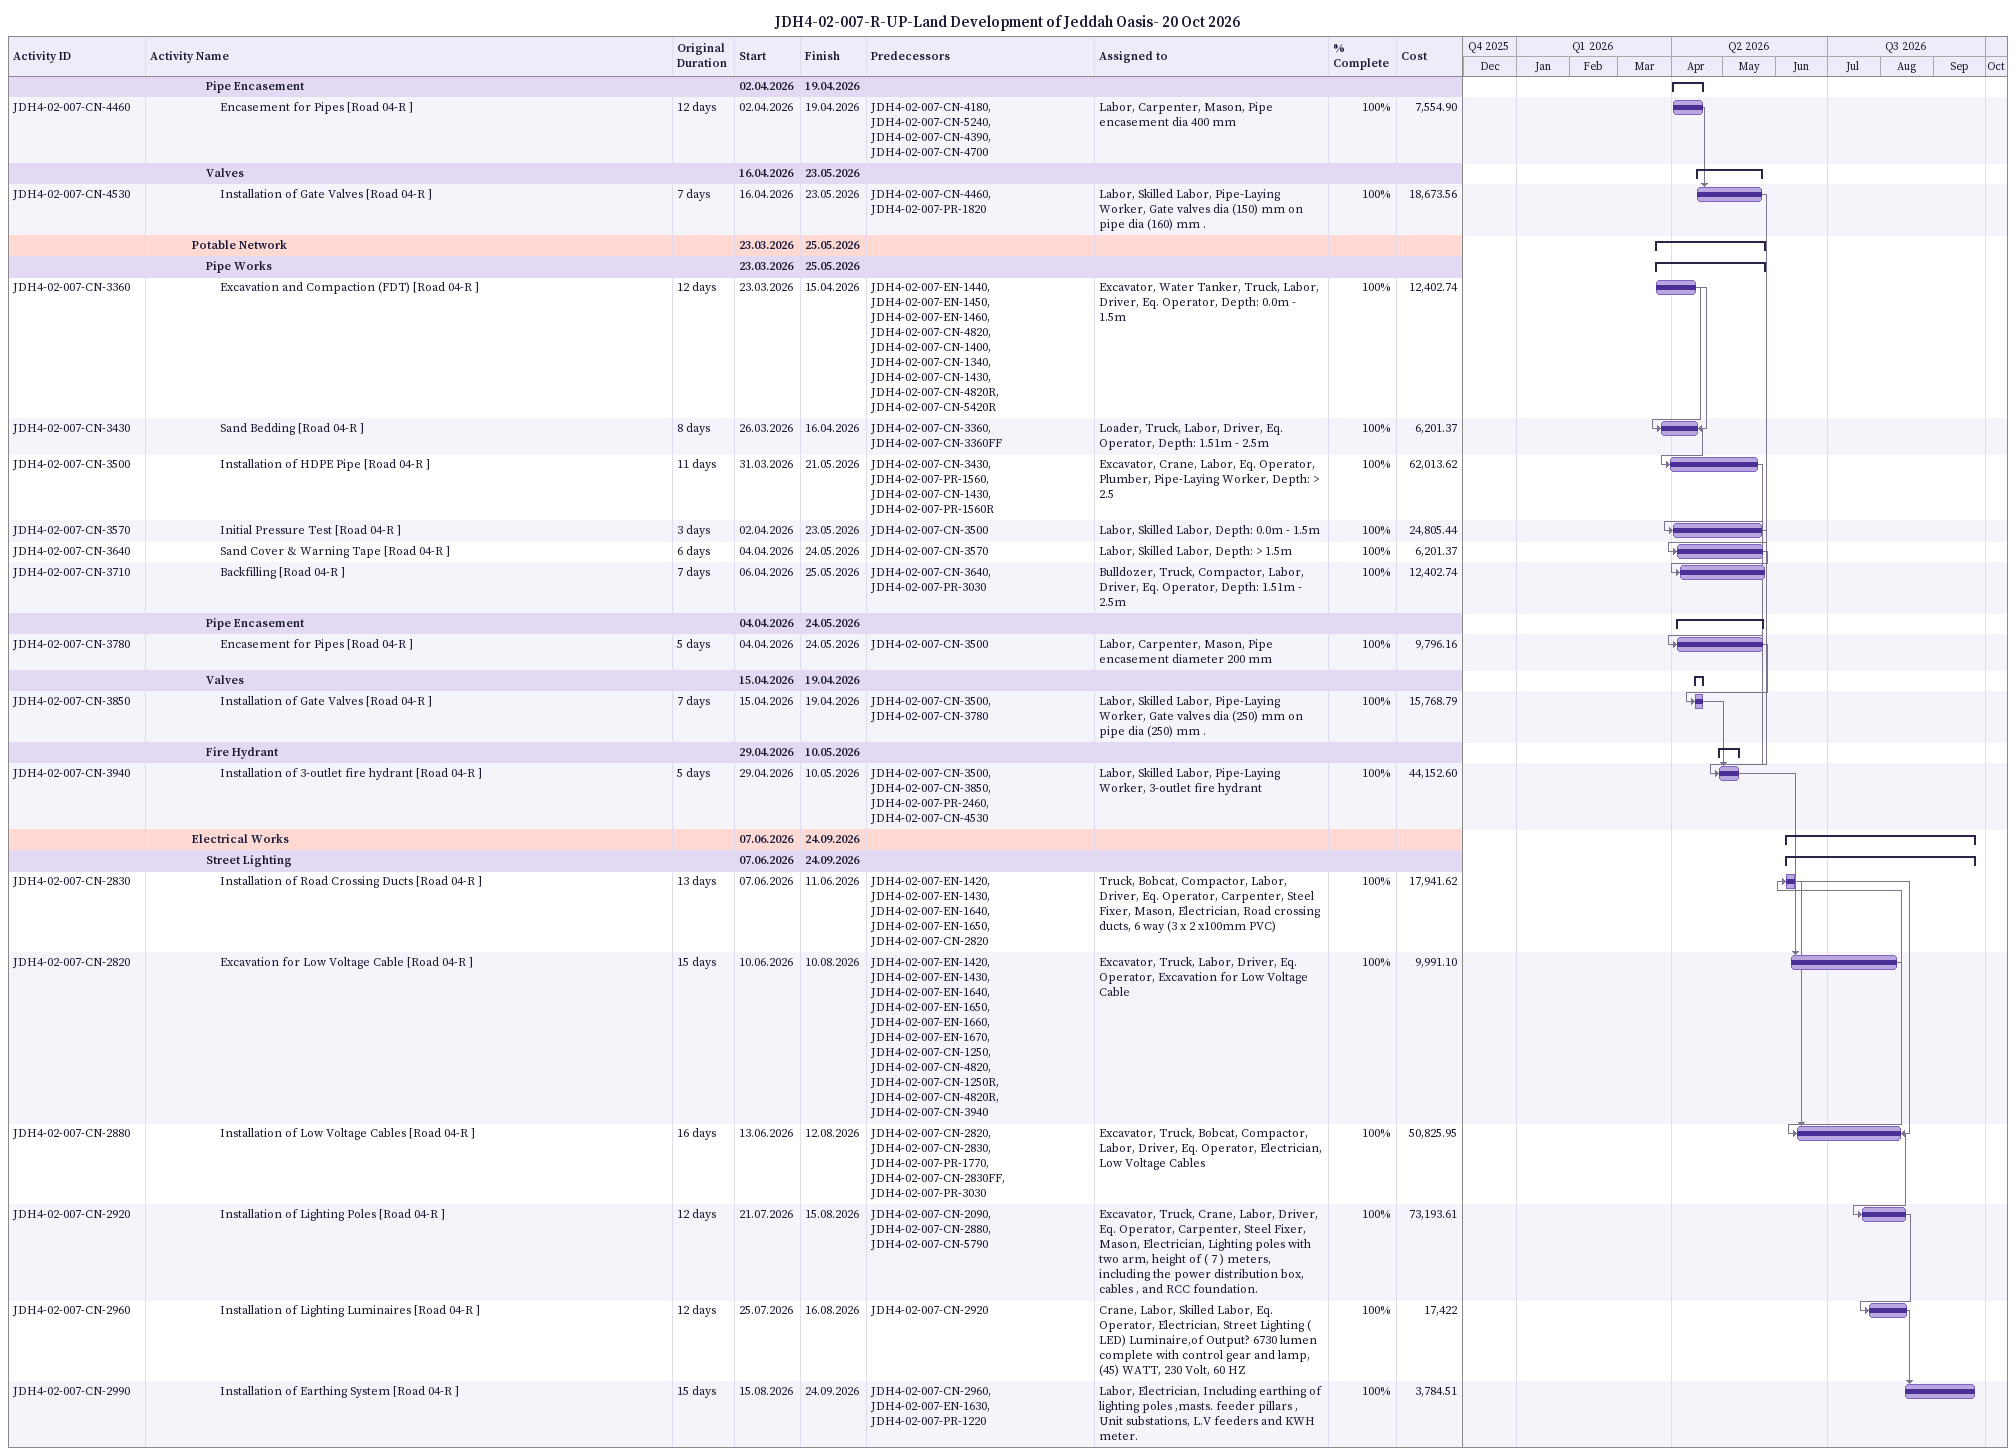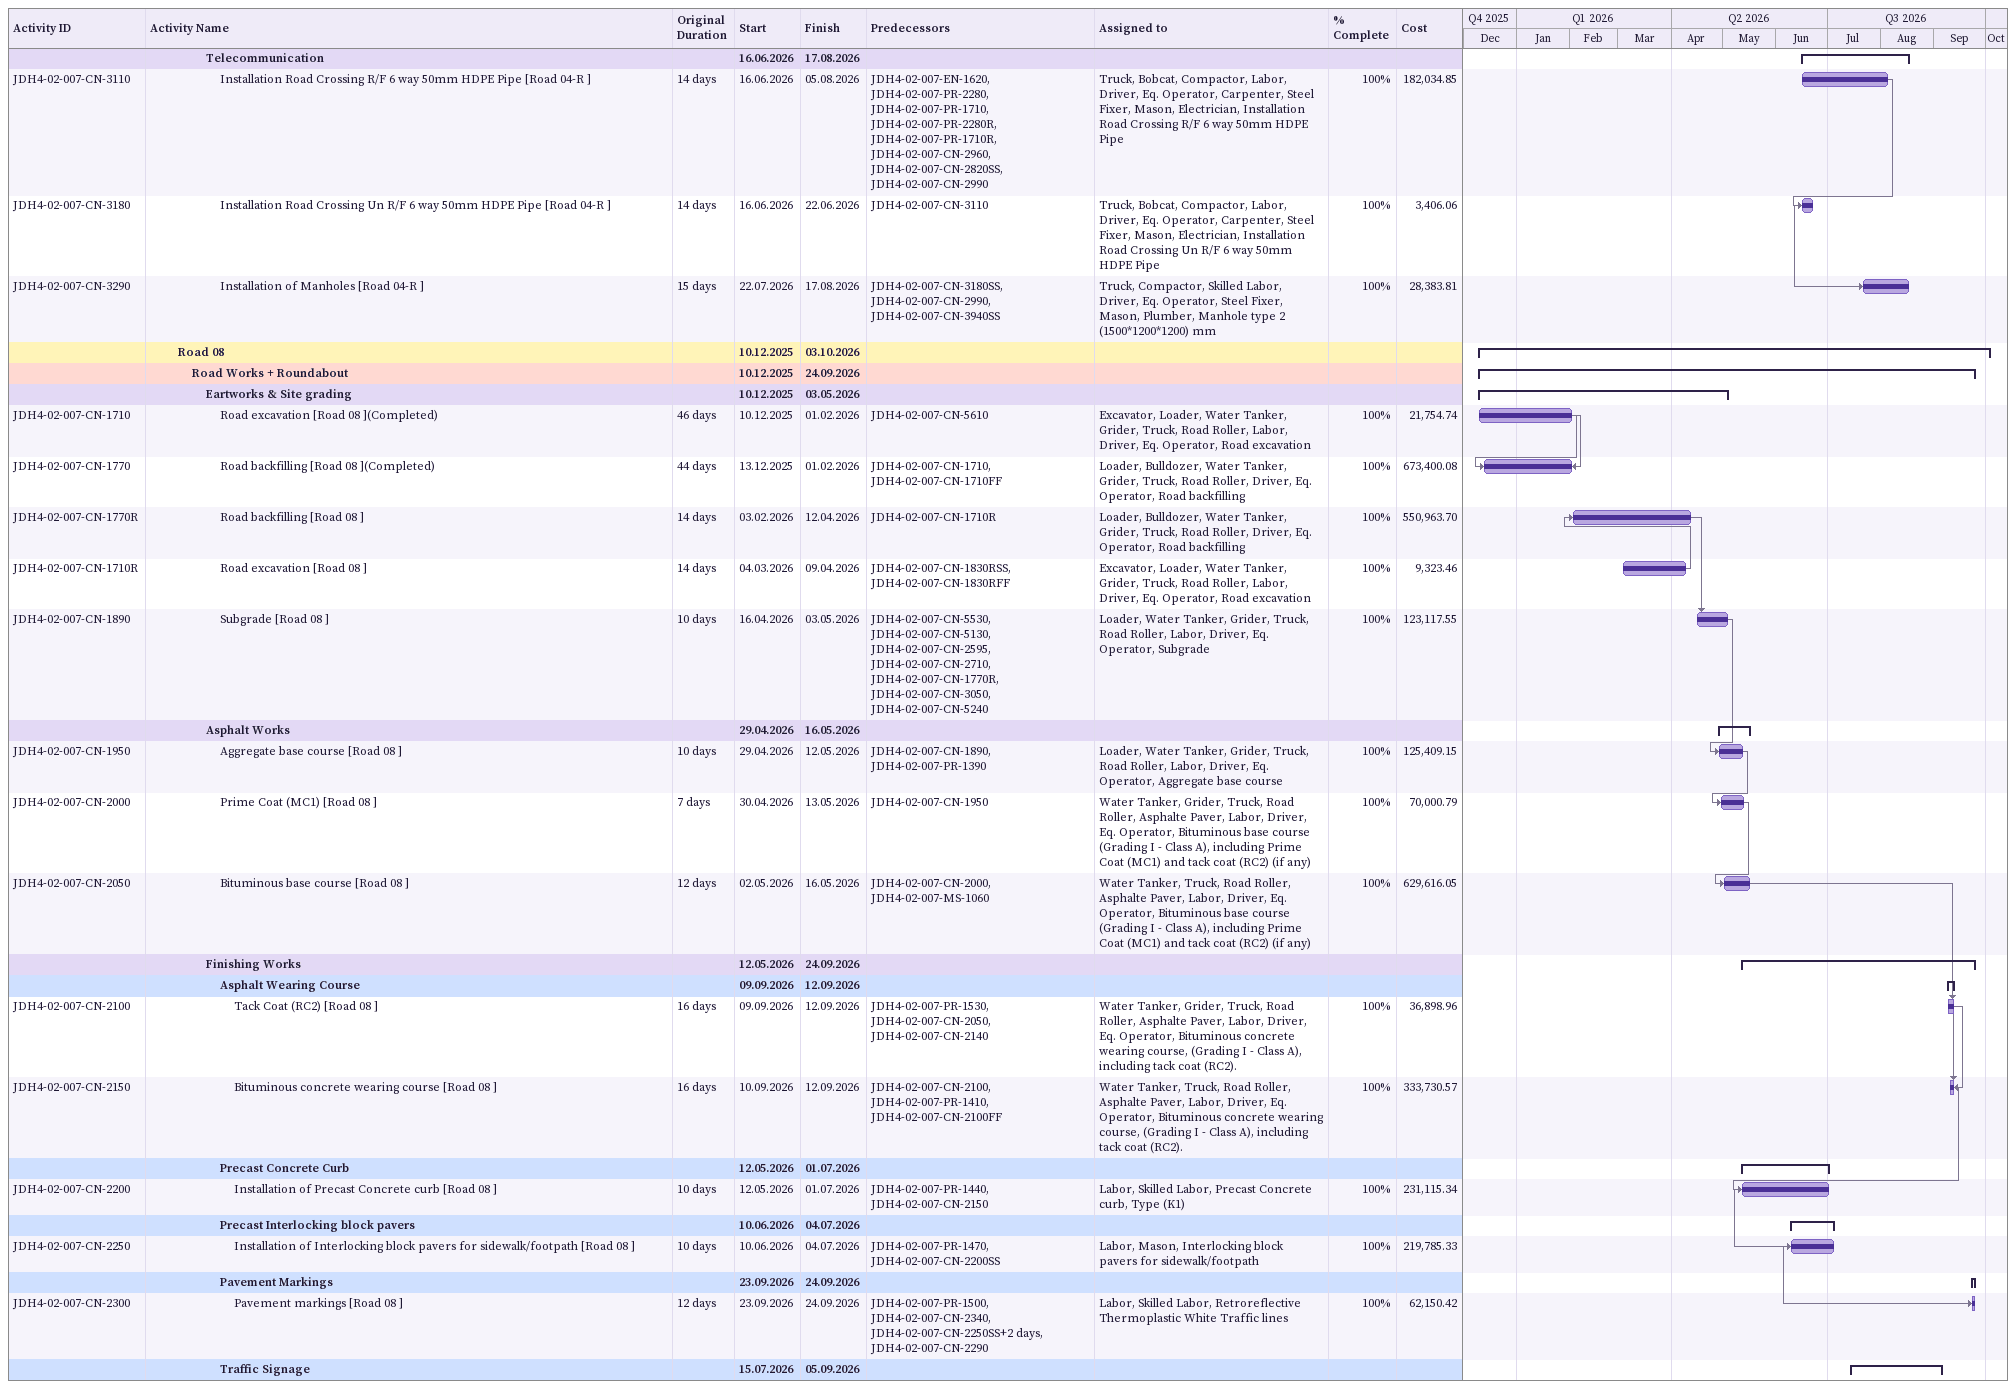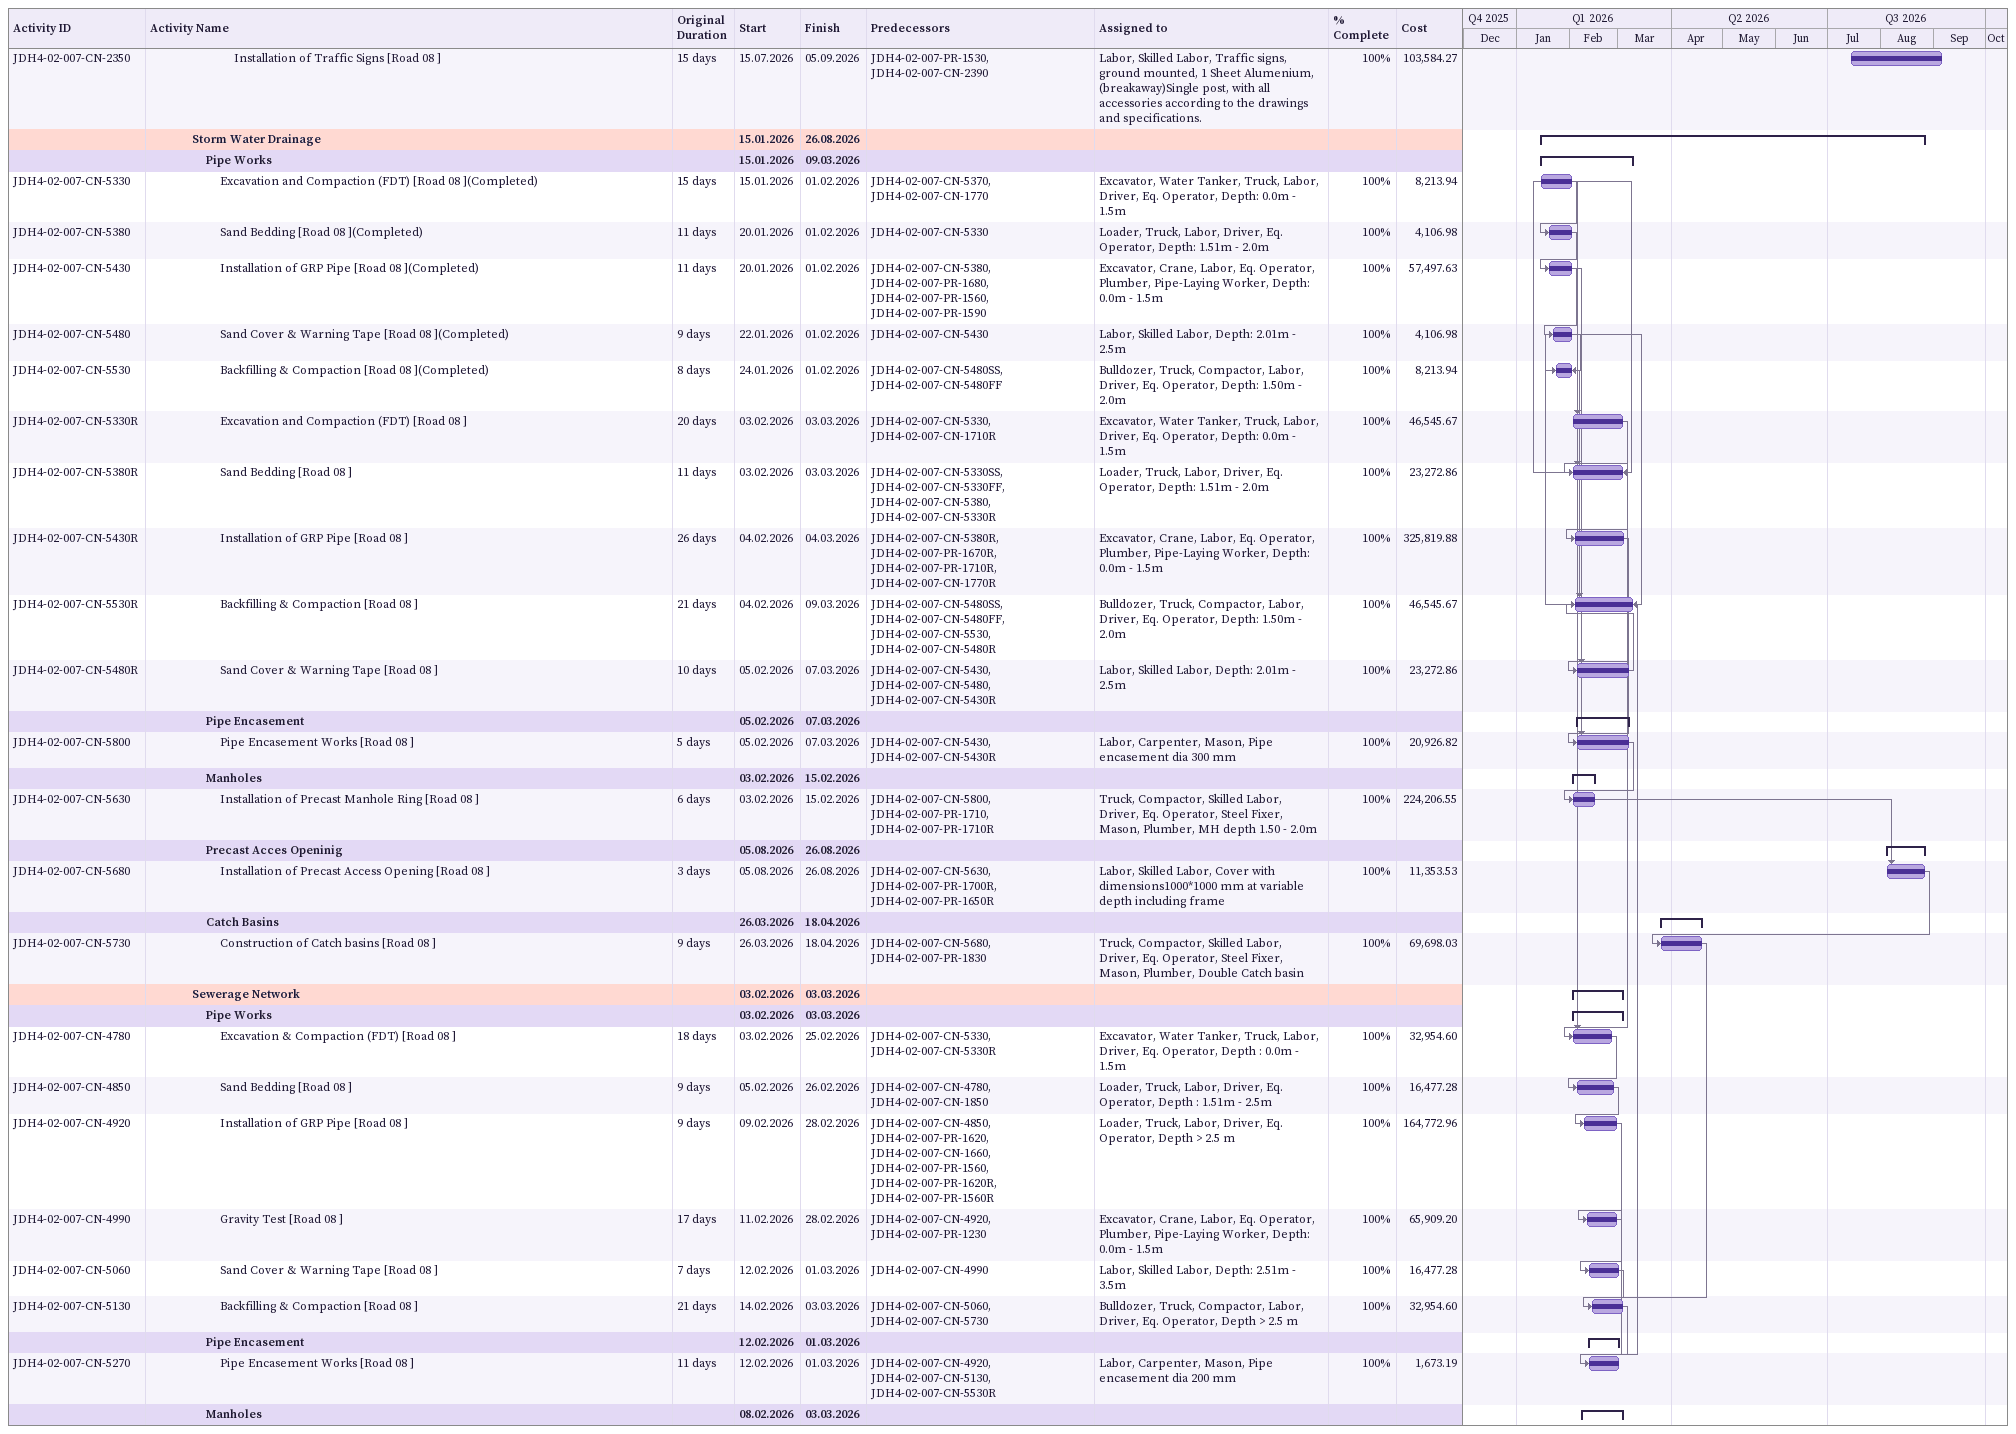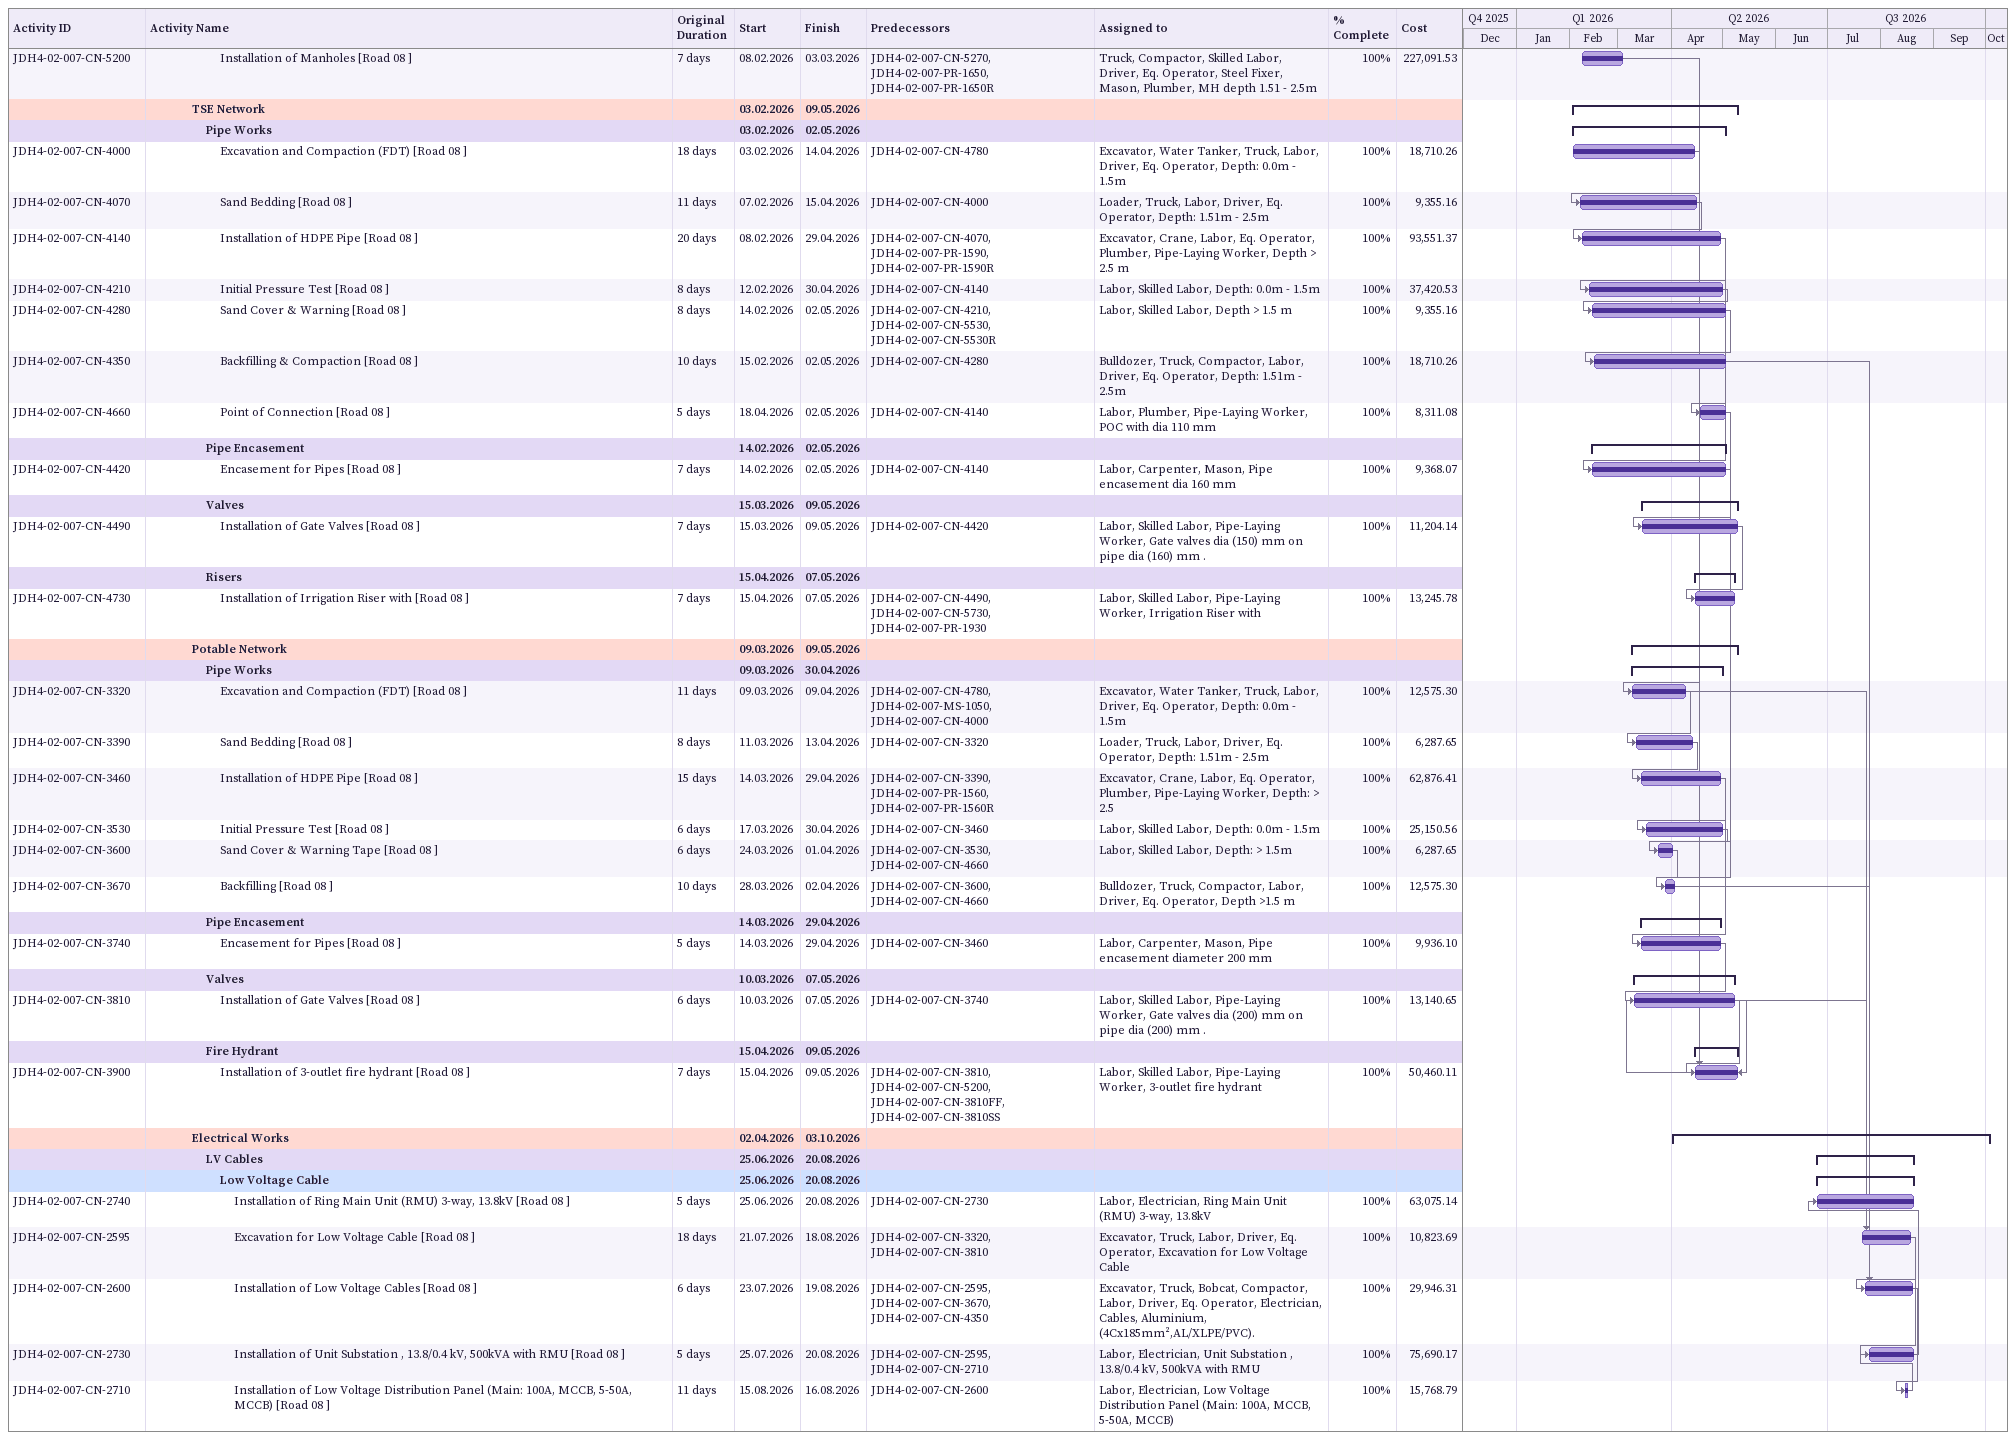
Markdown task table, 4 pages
JDH4-02-007-R-UP-Land Development of Jeddah Oasis- 20 Oct 2026

| ID | Level | Task | Original duration | Start | Finish | Predecessors | Resources | % complete | Cost |
|---|---|---|---|---|---|---|---|---|---|
|  | 5 | **Pipe Encasement** |  | 2026-04-02 | 2026-04-19 |  |  |  |  |
| JDH4-02-007-CN-4460 | 6 | Encasement for Pipes [Road 04-R ] | 12d | 2026-04-02 | 2026-04-19 | JDH4-02-007-CN-4180, JDH4-02-007-CN-5240, JDH4-02-007-CN-4390, JDH4-02-007-CN-4700 | Labor, Carpenter, Mason, Pipe encasement dia 400 mm | 100 | 7554.90 |
|  | 5 | **Valves** |  | 2026-04-16 | 2026-05-23 |  |  |  |  |
| JDH4-02-007-CN-4530 | 6 | Installation of Gate Valves [Road 04-R ] | 7d | 2026-04-16 | 2026-05-23 | JDH4-02-007-CN-4460, JDH4-02-007-PR-1820 | Labor, Skilled Labor, Pipe-Laying Worker, Gate valves dia (150) mm on pipe dia (160) mm . | 100 | 18673.56 |
|  | 4 | **Potable Network** |  | 2026-03-23 | 2026-05-25 |  |  |  |  |
|  | 5 | **Pipe Works** |  | 2026-03-23 | 2026-05-25 |  |  |  |  |
| JDH4-02-007-CN-3360 | 6 | Excavation and Compaction (FDT) [Road 04-R ] | 12d | 2026-03-23 | 2026-04-15 | JDH4-02-007-EN-1440, JDH4-02-007-EN-1450, JDH4-02-007-EN-1460, JDH4-02-007-CN-4820, JDH4-02-007-CN-1400, JDH4-02-007-CN-1340, JDH4-02-007-CN-1430, JDH4-02-007-CN-4820R, JDH4-02-007-CN-5420R | Excavator, Water Tanker, Truck, Labor, Driver, Eq. Operator, Depth: 0.0m - 1.5m | 100 | 12402.74 |
| JDH4-02-007-CN-3430 | 6 | Sand Bedding [Road 04-R ] | 8d | 2026-03-26 | 2026-04-16 | JDH4-02-007-CN-3360, JDH4-02-007-CN-3360FF | Loader, Truck, Labor, Driver, Eq. Operator, Depth: 1.51m - 2.5m | 100 | 6201.37 |
| JDH4-02-007-CN-3500 | 6 | Installation of HDPE Pipe [Road 04-R ] | 11d | 2026-03-31 | 2026-05-21 | JDH4-02-007-CN-3430, JDH4-02-007-PR-1560, JDH4-02-007-CN-1430, JDH4-02-007-PR-1560R | Excavator, Crane, Labor, Eq. Operator, Plumber, Pipe-Laying Worker, Depth: > 2.5 | 100 | 62013.62 |
| JDH4-02-007-CN-3570 | 6 | Initial Pressure Test [Road 04-R ] | 3d | 2026-04-02 | 2026-05-23 | JDH4-02-007-CN-3500 | Labor, Skilled Labor, Depth: 0.0m - 1.5m | 100 | 24805.44 |
| JDH4-02-007-CN-3640 | 6 | Sand Cover & Warning Tape [Road 04-R ] | 6d | 2026-04-04 | 2026-05-24 | JDH4-02-007-CN-3570 | Labor, Skilled Labor, Depth: > 1.5m | 100 | 6201.37 |
| JDH4-02-007-CN-3710 | 6 | Backfilling [Road 04-R ] | 7d | 2026-04-06 | 2026-05-25 | JDH4-02-007-CN-3640, JDH4-02-007-PR-3030 | Bulldozer, Truck, Compactor, Labor, Driver, Eq. Operator, Depth: 1.51m - 2.5m | 100 | 12402.74 |
|  | 5 | **Pipe Encasement** |  | 2026-04-04 | 2026-05-24 |  |  |  |  |
| JDH4-02-007-CN-3780 | 6 | Encasement for Pipes [Road 04-R ] | 5d | 2026-04-04 | 2026-05-24 | JDH4-02-007-CN-3500 | Labor, Carpenter, Mason, Pipe encasement diameter 200 mm | 100 | 9796.16 |
|  | 5 | **Valves** |  | 2026-04-15 | 2026-04-19 |  |  |  |  |
| JDH4-02-007-CN-3850 | 6 | Installation of Gate Valves [Road 04-R ] | 7d | 2026-04-15 | 2026-04-19 | JDH4-02-007-CN-3500, JDH4-02-007-CN-3780 | Labor, Skilled Labor, Pipe-Laying Worker, Gate valves dia (250) mm on pipe dia (250) mm . | 100 | 15768.79 |
|  | 5 | **Fire Hydrant** |  | 2026-04-29 | 2026-05-10 |  |  |  |  |
| JDH4-02-007-CN-3940 | 6 | Installation of 3-outlet fire hydrant [Road 04-R ] | 5d | 2026-04-29 | 2026-05-10 | JDH4-02-007-CN-3500, JDH4-02-007-CN-3850, JDH4-02-007-PR-2460, JDH4-02-007-CN-4530 | Labor, Skilled Labor, Pipe-Laying Worker, 3-outlet fire hydrant | 100 | 44152.60 |
|  | 4 | **Electrical Works** |  | 2026-06-07 | 2026-09-24 |  |  |  |  |
|  | 5 | **Street Lighting** |  | 2026-06-07 | 2026-09-24 |  |  |  |  |
| JDH4-02-007-CN-2830 | 6 | Installation of Road Crossing Ducts [Road 04-R ] | 13d | 2026-06-07 | 2026-06-11 | JDH4-02-007-EN-1420, JDH4-02-007-EN-1430, JDH4-02-007-EN-1640, JDH4-02-007-EN-1650, JDH4-02-007-CN-2820 | Truck, Bobcat, Compactor, Labor, Driver, Eq. Operator, Carpenter, Steel Fixer, Mason, Electrician, Road crossing ducts, 6 way (3 x 2 x100mm PVC) | 100 | 17941.62 |
| JDH4-02-007-CN-2820 | 6 | Excavation for Low Voltage Cable [Road 04-R ] | 15d | 2026-06-10 | 2026-08-10 | JDH4-02-007-EN-1420, JDH4-02-007-EN-1430, JDH4-02-007-EN-1640, JDH4-02-007-EN-1650, JDH4-02-007-EN-1660, JDH4-02-007-EN-1670, JDH4-02-007-CN-1250, JDH4-02-007-CN-4820, JDH4-02-007-CN-1250R, JDH4-02-007-CN-4820R, JDH4-02-007-CN-3940 | Excavator, Truck, Labor, Driver, Eq. Operator, Excavation for Low Voltage Cable | 100 | 9991.10 |
| JDH4-02-007-CN-2880 | 6 | Installation of Low Voltage Cables [Road 04-R ] | 16d | 2026-06-13 | 2026-08-12 | JDH4-02-007-CN-2820, JDH4-02-007-CN-2830, JDH4-02-007-PR-1770, JDH4-02-007-CN-2830FF, JDH4-02-007-PR-3030 | Excavator, Truck, Bobcat, Compactor, Labor, Driver, Eq. Operator, Electrician, Low Voltage Cables | 100 | 50825.95 |
| JDH4-02-007-CN-2920 | 6 | Installation of Lighting Poles [Road 04-R ] | 12d | 2026-07-21 | 2026-08-15 | JDH4-02-007-CN-2090, JDH4-02-007-CN-2880, JDH4-02-007-CN-5790 | Excavator, Truck, Crane, Labor, Driver, Eq. Operator, Carpenter, Steel Fixer, Mason, Electrician, Lighting poles with two arm, height of ( 7 ) meters, including the power distribution box, cables , and RCC foundation. | 100 | 73193.61 |
| JDH4-02-007-CN-2960 | 6 | Installation of Lighting Luminaires [Road 04-R ] | 12d | 2026-07-25 | 2026-08-16 | JDH4-02-007-CN-2920 | Crane, Labor, Skilled Labor, Eq. Operator, Electrician, Street Lighting ( LED) Luminaire,of Output? 6730 lumen complete with control gear and lamp, (45) WATT, 230 Volt, 60 HZ | 100 | 17422 |
| JDH4-02-007-CN-2990 | 6 | Installation of Earthing System [Road 04-R ] | 15d | 2026-08-15 | 2026-09-24 | JDH4-02-007-CN-2960, JDH4-02-007-EN-1630, JDH4-02-007-PR-1220 | Labor, Electrician, Including earthing of lighting poles ,masts. feeder pillars , Unit substations, L.V feeders and KWH meter. | 100 | 3784.51 |
|  | 5 | **Telecommunication** |  | 2026-06-16 | 2026-08-17 |  |  |  |  |
| JDH4-02-007-CN-3110 | 6 | Installation Road Crossing R/F 6 way 50mm HDPE Pipe [Road 04-R ] | 14d | 2026-06-16 | 2026-08-05 | JDH4-02-007-EN-1620, JDH4-02-007-PR-2280, JDH4-02-007-PR-1710, JDH4-02-007-PR-2280R, JDH4-02-007-PR-1710R, JDH4-02-007-CN-2960, JDH4-02-007-CN-2820SS, JDH4-02-007-CN-2990 | Truck, Bobcat, Compactor, Labor, Driver, Eq. Operator, Carpenter, Steel Fixer, Mason, Electrician, Installation Road Crossing R/F 6 way 50mm HDPE Pipe | 100 | 182034.85 |
| JDH4-02-007-CN-3180 | 6 | Installation Road Crossing Un R/F 6 way 50mm HDPE Pipe [Road 04-R ] | 14d | 2026-06-16 | 2026-06-22 | JDH4-02-007-CN-3110 | Truck, Bobcat, Compactor, Labor, Driver, Eq. Operator, Carpenter, Steel Fixer, Mason, Electrician, Installation Road Crossing Un R/F 6 way 50mm HDPE Pipe | 100 | 3406.06 |
| JDH4-02-007-CN-3290 | 6 | Installation of Manholes [Road 04-R ] | 15d | 2026-07-22 | 2026-08-17 | JDH4-02-007-CN-3180SS, JDH4-02-007-CN-2990, JDH4-02-007-CN-3940SS | Truck, Compactor, Skilled Labor, Driver, Eq. Operator, Steel Fixer, Mason, Plumber, Manhole type 2 (1500*1200*1200) mm | 100 | 28383.81 |
|  | 3 | **Road 08** |  | 2025-12-10 | 2026-10-03 |  |  |  |  |
|  | 4 | **Road Works + Roundabout** |  | 2025-12-10 | 2026-09-24 |  |  |  |  |
|  | 5 | **Eartworks & Site grading** |  | 2025-12-10 | 2026-05-03 |  |  |  |  |
| JDH4-02-007-CN-1710 | 6 | Road excavation [Road 08 ](Completed) | 46d | 2025-12-10 | 2026-02-01 | JDH4-02-007-CN-5610 | Excavator, Loader, Water Tanker, Grider, Truck, Road Roller, Labor, Driver, Eq. Operator, Road excavation | 100 | 21754.74 |
| JDH4-02-007-CN-1770 | 6 | Road backfilling [Road 08 ](Completed) | 44d | 2025-12-13 | 2026-02-01 | JDH4-02-007-CN-1710, JDH4-02-007-CN-1710FF | Loader, Bulldozer, Water Tanker, Grider, Truck, Road Roller, Driver, Eq. Operator, Road backfilling | 100 | 673400.08 |
| JDH4-02-007-CN-1770R | 6 | Road backfilling [Road 08 ] | 14d | 2026-02-03 | 2026-04-12 | JDH4-02-007-CN-1710R | Loader, Bulldozer, Water Tanker, Grider, Truck, Road Roller, Driver, Eq. Operator, Road backfilling | 100 | 550963.70 |
| JDH4-02-007-CN-1710R | 6 | Road excavation [Road 08 ] | 14d | 2026-03-04 | 2026-04-09 | JDH4-02-007-CN-1830RSS, JDH4-02-007-CN-1830RFF | Excavator, Loader, Water Tanker, Grider, Truck, Road Roller, Labor, Driver, Eq. Operator, Road excavation | 100 | 9323.46 |
| JDH4-02-007-CN-1890 | 6 | Subgrade [Road 08 ] | 10d | 2026-04-16 | 2026-05-03 | JDH4-02-007-CN-5530, JDH4-02-007-CN-5130, JDH4-02-007-CN-2595, JDH4-02-007-CN-2710, JDH4-02-007-CN-1770R, JDH4-02-007-CN-3050, JDH4-02-007-CN-5240 | Loader, Water Tanker, Grider, Truck, Road Roller, Labor, Driver, Eq. Operator, Subgrade | 100 | 123117.55 |
|  | 5 | **Asphalt Works** |  | 2026-04-29 | 2026-05-16 |  |  |  |  |
| JDH4-02-007-CN-1950 | 6 | Aggregate base course [Road 08 ] | 10d | 2026-04-29 | 2026-05-12 | JDH4-02-007-CN-1890, JDH4-02-007-PR-1390 | Loader, Water Tanker, Grider, Truck, Road Roller, Labor, Driver, Eq. Operator, Aggregate base course | 100 | 125409.15 |
| JDH4-02-007-CN-2000 | 6 | Prime Coat (MC1) [Road 08 ] | 7d | 2026-04-30 | 2026-05-13 | JDH4-02-007-CN-1950 | Water Tanker, Grider, Truck, Road Roller, Asphalte Paver, Labor, Driver, Eq. Operator, Bituminous base course (Grading I - Class A), including Prime Coat (MC1) and tack coat (RC2) (if any) | 100 | 70000.79 |
| JDH4-02-007-CN-2050 | 6 | Bituminous base course [Road 08 ] | 12d | 2026-05-02 | 2026-05-16 | JDH4-02-007-CN-2000, JDH4-02-007-MS-1060 | Water Tanker, Truck, Road Roller, Asphalte Paver, Labor, Driver, Eq. Operator, Bituminous base course (Grading I - Class A), including Prime Coat (MC1) and tack coat (RC2) (if any) | 100 | 629616.05 |
|  | 5 | **Finishing Works** |  | 2026-05-12 | 2026-09-24 |  |  |  |  |
|  | 6 | **Asphalt Wearing Course** |  | 2026-09-09 | 2026-09-12 |  |  |  |  |
| JDH4-02-007-CN-2100 | 7 | Tack Coat (RC2) [Road 08 ] | 16d | 2026-09-09 | 2026-09-12 | JDH4-02-007-PR-1530, JDH4-02-007-CN-2050, JDH4-02-007-CN-2140 | Water Tanker, Grider, Truck, Road Roller, Asphalte Paver, Labor, Driver, Eq. Operator, Bituminous concrete wearing course, (Grading I - Class A), including tack coat (RC2). | 100 | 36898.96 |
| JDH4-02-007-CN-2150 | 7 | Bituminous concrete wearing course [Road 08 ] | 16d | 2026-09-10 | 2026-09-12 | JDH4-02-007-CN-2100, JDH4-02-007-PR-1410, JDH4-02-007-CN-2100FF | Water Tanker, Truck, Road Roller, Asphalte Paver, Labor, Driver, Eq. Operator, Bituminous concrete wearing course, (Grading I - Class A), including tack coat (RC2). | 100 | 333730.57 |
|  | 6 | **Precast Concrete Curb** |  | 2026-05-12 | 2026-07-01 |  |  |  |  |
| JDH4-02-007-CN-2200 | 7 | Installation of Precast Concrete curb [Road 08 ] | 10d | 2026-05-12 | 2026-07-01 | JDH4-02-007-PR-1440, JDH4-02-007-CN-2150 | Labor, Skilled Labor, Precast Concrete curb, Type (K1) | 100 | 231115.34 |
|  | 6 | **Precast Interlocking block pavers** |  | 2026-06-10 | 2026-07-04 |  |  |  |  |
| JDH4-02-007-CN-2250 | 7 | Installation of Interlocking block pavers for sidewalk/footpath [Road 08 ] | 10d | 2026-06-10 | 2026-07-04 | JDH4-02-007-PR-1470, JDH4-02-007-CN-2200SS | Labor, Mason, Interlocking block pavers for sidewalk/footpath | 100 | 219785.33 |
|  | 6 | **Pavement Markings** |  | 2026-09-23 | 2026-09-24 |  |  |  |  |
| JDH4-02-007-CN-2300 | 7 | Pavement markings [Road 08 ] | 12d | 2026-09-23 | 2026-09-24 | JDH4-02-007-PR-1500, JDH4-02-007-CN-2340, JDH4-02-007-CN-2250SS+2d, JDH4-02-007-CN-2290 | Labor, Skilled Labor, Retroreflective Thermoplastic White Traffic lines | 100 | 62150.42 |
|  | 6 | **Traffic Signage** |  | 2026-07-15 | 2026-09-05 |  |  |  |  |
| JDH4-02-007-CN-2350 | 7 | Installation of Traffic Signs [Road 08 ] | 15d | 2026-07-15 | 2026-09-05 | JDH4-02-007-PR-1530, JDH4-02-007-CN-2390 | Labor, Skilled Labor, Traffic signs, ground mounted, 1 Sheet Alumenium, (breakaway)Single post, with all accessories according to the drawings and specifications. | 100 | 103584.27 |
|  | 4 | **Storm Water Drainage** |  | 2026-01-15 | 2026-08-26 |  |  |  |  |
|  | 5 | **Pipe Works** |  | 2026-01-15 | 2026-03-09 |  |  |  |  |
| JDH4-02-007-CN-5330 | 6 | Excavation and Compaction (FDT) [Road 08 ](Completed) | 15d | 2026-01-15 | 2026-02-01 | JDH4-02-007-CN-5370, JDH4-02-007-CN-1770 | Excavator, Water Tanker, Truck, Labor, Driver, Eq. Operator, Depth: 0.0m - 1.5m | 100 | 8213.94 |
| JDH4-02-007-CN-5380 | 6 | Sand Bedding [Road 08 ](Completed) | 11d | 2026-01-20 | 2026-02-01 | JDH4-02-007-CN-5330 | Loader, Truck, Labor, Driver, Eq. Operator, Depth: 1.51m - 2.0m | 100 | 4106.98 |
| JDH4-02-007-CN-5430 | 6 | Installation of GRP Pipe [Road 08 ](Completed) | 11d | 2026-01-20 | 2026-02-01 | JDH4-02-007-CN-5380, JDH4-02-007-PR-1680, JDH4-02-007-PR-1560, JDH4-02-007-PR-1590 | Excavator, Crane, Labor, Eq. Operator, Plumber, Pipe-Laying Worker, Depth: 0.0m - 1.5m | 100 | 57497.63 |
| JDH4-02-007-CN-5480 | 6 | Sand Cover & Warning Tape [Road 08 ](Completed) | 9d | 2026-01-22 | 2026-02-01 | JDH4-02-007-CN-5430 | Labor, Skilled Labor, Depth: 2.01m - 2.5m | 100 | 4106.98 |
| JDH4-02-007-CN-5530 | 6 | Backfilling & Compaction [Road 08 ](Completed) | 8d | 2026-01-24 | 2026-02-01 | JDH4-02-007-CN-5480SS, JDH4-02-007-CN-5480FF | Bulldozer, Truck, Compactor, Labor, Driver, Eq. Operator, Depth: 1.50m - 2.0m | 100 | 8213.94 |
| JDH4-02-007-CN-5330R | 6 | Excavation and Compaction (FDT) [Road 08 ] | 20d | 2026-02-03 | 2026-03-03 | JDH4-02-007-CN-5330, JDH4-02-007-CN-1710R | Excavator, Water Tanker, Truck, Labor, Driver, Eq. Operator, Depth: 0.0m - 1.5m | 100 | 46545.67 |
| JDH4-02-007-CN-5380R | 6 | Sand Bedding [Road 08 ] | 11d | 2026-02-03 | 2026-03-03 | JDH4-02-007-CN-5330SS, JDH4-02-007-CN-5330FF, JDH4-02-007-CN-5380, JDH4-02-007-CN-5330R | Loader, Truck, Labor, Driver, Eq. Operator, Depth: 1.51m - 2.0m | 100 | 23272.86 |
| JDH4-02-007-CN-5430R | 6 | Installation of GRP Pipe [Road 08 ] | 26d | 2026-02-04 | 2026-03-04 | JDH4-02-007-CN-5380R, JDH4-02-007-PR-1670R, JDH4-02-007-PR-1710R, JDH4-02-007-CN-1770R | Excavator, Crane, Labor, Eq. Operator, Plumber, Pipe-Laying Worker, Depth: 0.0m - 1.5m | 100 | 325819.88 |
| JDH4-02-007-CN-5530R | 6 | Backfilling & Compaction [Road 08 ] | 21d | 2026-02-04 | 2026-03-09 | JDH4-02-007-CN-5480SS, JDH4-02-007-CN-5480FF, JDH4-02-007-CN-5530, JDH4-02-007-CN-5480R | Bulldozer, Truck, Compactor, Labor, Driver, Eq. Operator, Depth: 1.50m - 2.0m | 100 | 46545.67 |
| JDH4-02-007-CN-5480R | 6 | Sand Cover & Warning Tape [Road 08 ] | 10d | 2026-02-05 | 2026-03-07 | JDH4-02-007-CN-5430, JDH4-02-007-CN-5480, JDH4-02-007-CN-5430R | Labor, Skilled Labor, Depth: 2.01m - 2.5m | 100 | 23272.86 |
|  | 5 | **Pipe Encasement** |  | 2026-02-05 | 2026-03-07 |  |  |  |  |
| JDH4-02-007-CN-5800 | 6 | Pipe Encasement Works [Road 08 ] | 5d | 2026-02-05 | 2026-03-07 | JDH4-02-007-CN-5430, JDH4-02-007-CN-5430R | Labor, Carpenter, Mason, Pipe encasement dia 300 mm | 100 | 20926.82 |
|  | 5 | **Manholes** |  | 2026-02-03 | 2026-02-15 |  |  |  |  |
| JDH4-02-007-CN-5630 | 6 | Installation of Precast Manhole Ring [Road 08 ] | 6d | 2026-02-03 | 2026-02-15 | JDH4-02-007-CN-5800, JDH4-02-007-PR-1710, JDH4-02-007-PR-1710R | Truck, Compactor, Skilled Labor, Driver, Eq. Operator, Steel Fixer, Mason, Plumber, MH depth 1.50 - 2.0m | 100 | 224206.55 |
|  | 5 | **Precast Acces Openinig** |  | 2026-08-05 | 2026-08-26 |  |  |  |  |
| JDH4-02-007-CN-5680 | 6 | Installation of Precast Access Opening [Road 08 ] | 3d | 2026-08-05 | 2026-08-26 | JDH4-02-007-CN-5630, JDH4-02-007-PR-1700R, JDH4-02-007-PR-1650R | Labor, Skilled Labor, Cover with dimensions1000*1000 mm at variable depth including frame | 100 | 11353.53 |
|  | 5 | **Catch Basins** |  | 2026-03-26 | 2026-04-18 |  |  |  |  |
| JDH4-02-007-CN-5730 | 6 | Construction of Catch basins [Road 08 ] | 9d | 2026-03-26 | 2026-04-18 | JDH4-02-007-CN-5680, JDH4-02-007-PR-1830 | Truck, Compactor, Skilled Labor, Driver, Eq. Operator, Steel Fixer, Mason, Plumber, Double Catch basin | 100 | 69698.03 |
|  | 4 | **Sewerage Network** |  | 2026-02-03 | 2026-03-03 |  |  |  |  |
|  | 5 | **Pipe Works** |  | 2026-02-03 | 2026-03-03 |  |  |  |  |
| JDH4-02-007-CN-4780 | 6 | Excavation & Compaction (FDT) [Road 08 ] | 18d | 2026-02-03 | 2026-02-25 | JDH4-02-007-CN-5330, JDH4-02-007-CN-5330R | Excavator, Water Tanker, Truck, Labor, Driver, Eq. Operator, Depth : 0.0m - 1.5m | 100 | 32954.60 |
| JDH4-02-007-CN-4850 | 6 | Sand Bedding [Road 08 ] | 9d | 2026-02-05 | 2026-02-26 | JDH4-02-007-CN-4780, JDH4-02-007-CN-1850 | Loader, Truck, Labor, Driver, Eq. Operator, Depth : 1.51m - 2.5m | 100 | 16477.28 |
| JDH4-02-007-CN-4920 | 6 | Installation of GRP Pipe [Road 08 ] | 9d | 2026-02-09 | 2026-02-28 | JDH4-02-007-CN-4850, JDH4-02-007-PR-1620, JDH4-02-007-CN-1660, JDH4-02-007-PR-1560, JDH4-02-007-PR-1620R, JDH4-02-007-PR-1560R | Loader, Truck, Labor, Driver, Eq. Operator, Depth > 2.5 m | 100 | 164772.96 |
| JDH4-02-007-CN-4990 | 6 | Gravity Test [Road 08 ] | 17d | 2026-02-11 | 2026-02-28 | JDH4-02-007-CN-4920, JDH4-02-007-PR-1230 | Excavator, Crane, Labor, Eq. Operator, Plumber, Pipe-Laying Worker, Depth: 0.0m - 1.5m | 100 | 65909.20 |
| JDH4-02-007-CN-5060 | 6 | Sand Cover & Warning Tape [Road 08 ] | 7d | 2026-02-12 | 2026-03-01 | JDH4-02-007-CN-4990 | Labor, Skilled Labor, Depth: 2.51m - 3.5m | 100 | 16477.28 |
| JDH4-02-007-CN-5130 | 6 | Backfilling & Compaction [Road 08 ] | 21d | 2026-02-14 | 2026-03-03 | JDH4-02-007-CN-5060, JDH4-02-007-CN-5730 | Bulldozer, Truck, Compactor, Labor, Driver, Eq. Operator, Depth > 2.5 m | 100 | 32954.60 |
|  | 5 | **Pipe Encasement** |  | 2026-02-12 | 2026-03-01 |  |  |  |  |
| JDH4-02-007-CN-5270 | 6 | Pipe Encasement Works [Road 08 ] | 11d | 2026-02-12 | 2026-03-01 | JDH4-02-007-CN-4920, JDH4-02-007-CN-5130, JDH4-02-007-CN-5530R | Labor, Carpenter, Mason, Pipe encasement dia 200 mm | 100 | 1673.19 |
|  | 5 | **Manholes** |  | 2026-02-08 | 2026-03-03 |  |  |  |  |
| JDH4-02-007-CN-5200 | 6 | Installation of Manholes [Road 08 ] | 7d | 2026-02-08 | 2026-03-03 | JDH4-02-007-CN-5270, JDH4-02-007-PR-1650, JDH4-02-007-PR-1650R | Truck, Compactor, Skilled Labor, Driver, Eq. Operator, Steel Fixer, Mason, Plumber, MH depth 1.51 - 2.5m | 100 | 227091.53 |
|  | 4 | **TSE Network** |  | 2026-02-03 | 2026-05-09 |  |  |  |  |
|  | 5 | **Pipe Works** |  | 2026-02-03 | 2026-05-02 |  |  |  |  |
| JDH4-02-007-CN-4000 | 6 | Excavation and Compaction (FDT) [Road 08 ] | 18d | 2026-02-03 | 2026-04-14 | JDH4-02-007-CN-4780 | Excavator, Water Tanker, Truck, Labor, Driver, Eq. Operator, Depth: 0.0m - 1.5m | 100 | 18710.26 |
| JDH4-02-007-CN-4070 | 6 | Sand Bedding [Road 08 ] | 11d | 2026-02-07 | 2026-04-15 | JDH4-02-007-CN-4000 | Loader, Truck, Labor, Driver, Eq. Operator, Depth: 1.51m - 2.5m | 100 | 9355.16 |
| JDH4-02-007-CN-4140 | 6 | Installation of HDPE Pipe [Road 08 ] | 20d | 2026-02-08 | 2026-04-29 | JDH4-02-007-CN-4070, JDH4-02-007-PR-1590, JDH4-02-007-PR-1590R | Excavator, Crane, Labor, Eq. Operator, Plumber, Pipe-Laying Worker, Depth > 2.5 m | 100 | 93551.37 |
| JDH4-02-007-CN-4210 | 6 | Initial Pressure Test [Road 08 ] | 8d | 2026-02-12 | 2026-04-30 | JDH4-02-007-CN-4140 | Labor, Skilled Labor, Depth: 0.0m - 1.5m | 100 | 37420.53 |
| JDH4-02-007-CN-4280 | 6 | Sand Cover & Warning [Road 08 ] | 8d | 2026-02-14 | 2026-05-02 | JDH4-02-007-CN-4210, JDH4-02-007-CN-5530, JDH4-02-007-CN-5530R | Labor, Skilled Labor, Depth > 1.5 m | 100 | 9355.16 |
| JDH4-02-007-CN-4350 | 6 | Backfilling & Compaction [Road 08 ] | 10d | 2026-02-15 | 2026-05-02 | JDH4-02-007-CN-4280 | Bulldozer, Truck, Compactor, Labor, Driver, Eq. Operator, Depth: 1.51m - 2.5m | 100 | 18710.26 |
| JDH4-02-007-CN-4660 | 6 | Point of Connection [Road 08 ] | 5d | 2026-04-18 | 2026-05-02 | JDH4-02-007-CN-4140 | Labor, Plumber, Pipe-Laying Worker, POC with dia 110 mm | 100 | 8311.08 |
|  | 5 | **Pipe Encasement** |  | 2026-02-14 | 2026-05-02 |  |  |  |  |
| JDH4-02-007-CN-4420 | 6 | Encasement for Pipes [Road 08 ] | 7d | 2026-02-14 | 2026-05-02 | JDH4-02-007-CN-4140 | Labor, Carpenter, Mason, Pipe encasement dia 160 mm | 100 | 9368.07 |
|  | 5 | **Valves** |  | 2026-03-15 | 2026-05-09 |  |  |  |  |
| JDH4-02-007-CN-4490 | 6 | Installation of Gate Valves [Road 08 ] | 7d | 2026-03-15 | 2026-05-09 | JDH4-02-007-CN-4420 | Labor, Skilled Labor, Pipe-Laying Worker, Gate valves dia (150) mm on pipe dia (160) mm . | 100 | 11204.14 |
|  | 5 | **Risers** |  | 2026-04-15 | 2026-05-07 |  |  |  |  |
| JDH4-02-007-CN-4730 | 6 | Installation of Irrigation Riser with [Road 08 ] | 7d | 2026-04-15 | 2026-05-07 | JDH4-02-007-CN-4490, JDH4-02-007-CN-5730, JDH4-02-007-PR-1930 | Labor, Skilled Labor, Pipe-Laying Worker, Irrigation Riser with | 100 | 13245.78 |
|  | 4 | **Potable Network** |  | 2026-03-09 | 2026-05-09 |  |  |  |  |
|  | 5 | **Pipe Works** |  | 2026-03-09 | 2026-04-30 |  |  |  |  |
| JDH4-02-007-CN-3320 | 6 | Excavation and Compaction (FDT) [Road 08 ] | 11d | 2026-03-09 | 2026-04-09 | JDH4-02-007-CN-4780, JDH4-02-007-MS-1050, JDH4-02-007-CN-4000 | Excavator, Water Tanker, Truck, Labor, Driver, Eq. Operator, Depth: 0.0m - 1.5m | 100 | 12575.30 |
| JDH4-02-007-CN-3390 | 6 | Sand Bedding [Road 08 ] | 8d | 2026-03-11 | 2026-04-13 | JDH4-02-007-CN-3320 | Loader, Truck, Labor, Driver, Eq. Operator, Depth: 1.51m - 2.5m | 100 | 6287.65 |
| JDH4-02-007-CN-3460 | 6 | Installation of HDPE Pipe [Road 08 ] | 15d | 2026-03-14 | 2026-04-29 | JDH4-02-007-CN-3390, JDH4-02-007-PR-1560, JDH4-02-007-PR-1560R | Excavator, Crane, Labor, Eq. Operator, Plumber, Pipe-Laying Worker, Depth: > 2.5 | 100 | 62876.41 |
| JDH4-02-007-CN-3530 | 6 | Initial Pressure Test [Road 08 ] | 6d | 2026-03-17 | 2026-04-30 | JDH4-02-007-CN-3460 | Labor, Skilled Labor, Depth: 0.0m - 1.5m | 100 | 25150.56 |
| JDH4-02-007-CN-3600 | 6 | Sand Cover & Warning Tape [Road 08 ] | 6d | 2026-03-24 | 2026-04-01 | JDH4-02-007-CN-3530, JDH4-02-007-CN-4660 | Labor, Skilled Labor, Depth: > 1.5m | 100 | 6287.65 |
| JDH4-02-007-CN-3670 | 6 | Backfilling [Road 08 ] | 10d | 2026-03-28 | 2026-04-02 | JDH4-02-007-CN-3600, JDH4-02-007-CN-4660 | Bulldozer, Truck, Compactor, Labor, Driver, Eq. Operator, Depth >1.5 m | 100 | 12575.30 |
|  | 5 | **Pipe Encasement** |  | 2026-03-14 | 2026-04-29 |  |  |  |  |
| JDH4-02-007-CN-3740 | 6 | Encasement for Pipes [Road 08 ] | 5d | 2026-03-14 | 2026-04-29 | JDH4-02-007-CN-3460 | Labor, Carpenter, Mason, Pipe encasement diameter 200 mm | 100 | 9936.10 |
|  | 5 | **Valves** |  | 2026-03-10 | 2026-05-07 |  |  |  |  |
| JDH4-02-007-CN-3810 | 6 | Installation of Gate Valves [Road 08 ] | 6d | 2026-03-10 | 2026-05-07 | JDH4-02-007-CN-3740 | Labor, Skilled Labor, Pipe-Laying Worker, Gate valves dia (200) mm on pipe dia (200) mm . | 100 | 13140.65 |
|  | 5 | **Fire Hydrant** |  | 2026-04-15 | 2026-05-09 |  |  |  |  |
| JDH4-02-007-CN-3900 | 6 | Installation of 3-outlet fire hydrant [Road 08 ] | 7d | 2026-04-15 | 2026-05-09 | JDH4-02-007-CN-3810, JDH4-02-007-CN-5200, JDH4-02-007-CN-3810FF, JDH4-02-007-CN-3810SS | Labor, Skilled Labor, Pipe-Laying Worker, 3-outlet fire hydrant | 100 | 50460.11 |
|  | 4 | **Electrical Works** |  | 2026-04-02 | 2026-10-03 |  |  |  |  |
|  | 5 | **LV Cables** |  | 2026-06-25 | 2026-08-20 |  |  |  |  |
|  | 6 | **Low Voltage Cable** |  | 2026-06-25 | 2026-08-20 |  |  |  |  |
| JDH4-02-007-CN-2740 | 7 | Installation of Ring Main Unit (RMU) 3-way, 13.8kV [Road 08 ] | 5d | 2026-06-25 | 2026-08-20 | JDH4-02-007-CN-2730 | Labor, Electrician, Ring Main Unit (RMU) 3-way, 13.8kV | 100 | 63075.14 |
| JDH4-02-007-CN-2595 | 7 | Excavation for Low Voltage Cable [Road 08 ] | 18d | 2026-07-21 | 2026-08-18 | JDH4-02-007-CN-3320, JDH4-02-007-CN-3810 | Excavator, Truck, Labor, Driver, Eq. Operator, Excavation for Low Voltage Cable | 100 | 10823.69 |
| JDH4-02-007-CN-2600 | 7 | Installation of Low Voltage Cables [Road 08 ] | 6d | 2026-07-23 | 2026-08-19 | JDH4-02-007-CN-2595, JDH4-02-007-CN-3670, JDH4-02-007-CN-4350 | Excavator, Truck, Bobcat, Compactor, Labor, Driver, Eq. Operator, Electrician, Cables, Aluminium, (4Cx185mm²,AL/XLPE/PVC). | 100 | 29946.31 |
| JDH4-02-007-CN-2730 | 7 | Installation of Unit Substation , 13.8/0.4 kV, 500kVA with RMU [Road 08 ] | 5d | 2026-07-25 | 2026-08-20 | JDH4-02-007-CN-2595, JDH4-02-007-CN-2710 | Labor, Electrician, Unit Substation , 13.8/0.4 kV, 500kVA with RMU | 100 | 75690.17 |
| JDH4-02-007-CN-2710 | 7 | Installation of Low Voltage Distribution Panel (Main: 100A, MCCB, 5-50A, MCCB) [Road 08 ] | 11d | 2026-08-15 | 2026-08-16 | JDH4-02-007-CN-2600 | Labor, Electrician, Low Voltage Distribution Panel (Main: 100A, MCCB, 5-50A, MCCB) | 100 | 15768.79 |
